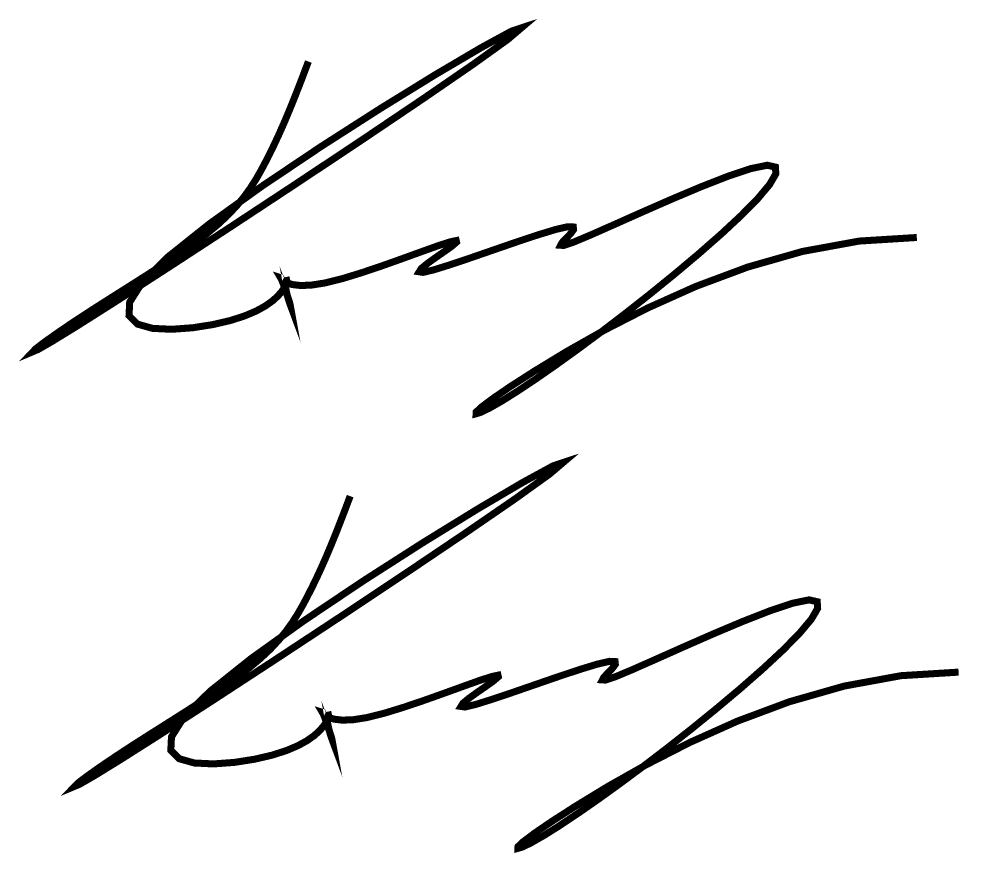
# Model space of a CAD drawing. Header units: millimetres. Extents: x 23457745 to 25202521, y 22218467 to 22861220.
# Drawn here: x 24409788 to 24410861, y 22746396 to 22747344 of the extents above; entities that cross this region are included whole.
import ezdxf

# ---------------------------------------------------------------- set-up
doc = ezdxf.new("R2010")
doc.units = ezdxf.units.MM
doc.layers.add('подпись', color=7, linetype='Continuous', lineweight=25)

# ---------------------------------------------------------------- blocks, each defined once
blk = doc.blocks.new('Косов')
at = {"layer": 'подпись', "color": 5, "lineweight": 30, "const_width": 0.07513148009015776}
blk.add_lwpolyline([(0, 0), (-0.07328898886044044, -0.1937150149605031), (-0.1397563794203052, -0.3641328199355485), (-0.2004995418305953, -0.5143439100787646), (-0.2566158462445856, -0.6474387805438937), (-0.3092026628130498, -0.7665079264847918), (-0.3593573616903996, -0.8746418430550875), (-0.4081773130269539, -0.9749310254086367), (-0.4567598869757603, -1.070465968698954), (-0.506434094245833, -1.16395799083557), (-0.5594555077707355, -1.256601700749684), (-0.6183113410436363, -1.349212530128284), (-0.6854888075556573, -1.442605910658244), (-0.7634751207976933, -1.537597274026666), (-0.8547574942615483, -1.63500205192031), (-0.961823141439254, -1.735635676026163), (-1.087159275821705, -1.840313578031214), (-1.232196190668674, -1.949572188416596), (-1.394136498312946, -2.06283193284105), (-1.569125890850955, -2.179234235757235), (-1.753310060384592, -2.297920521618266), (-1.942834699013019, -2.418032214876803), (-2.133845498833807, -2.538710739985959), (-2.322488151948392, -2.659097521398508), (-2.504908350455707, -2.778333983567336), (-2.674847880744665, -2.893545159917949), (-2.816432906361342, -2.993790519765867), (-2.91138568514566, -3.066113141399114), (-2.941428474932991, -3.097556103105944), (-2.888283533561207, -3.075162483174381), (-2.733673118867273, -2.98597535989245), (-2.459319488689516, -2.817037811548403), (-2.046944900863537, -2.555392916430264), (-1.490260853404379, -2.19603471256903), (-0.8309358050285027, -1.765761076967124), (-0.1226274546318109, -1.29932084636971), (0.5810064988913837, -0.8314628575220695), (1.226308356647905, -0.3969359471695952), (1.75962041974276, -0.03048895205745339), (2.127284989280724, 0.2331292910689626), (2.275644366369534, 0.3591699454646005), (2.169348876885579, 0.3239603392578374), (1.846280945803073, 0.14813246007202), (1.362631022866253, -0.1366055395955073), (0.7745895578216277, -0.4985455072475133), (0.1383470004134324, -0.9059792903869948), (-0.4899061996122782, -1.327198736516607), (-1.053979592510814, -1.730495693139119), (-1.497682728534755, -2.084162007757413), (-1.778595489148529, -2.363301329384626), (-1.909379080644158, -2.570264513074903), (-1.916465040521189, -2.714214215392758), (-1.826284906282808, -2.804313092902703), (-1.665270215426744, -2.849723802169251), (-1.459852505455046, -2.859608999757029), (-1.236463313868398, -2.843131342230322), (-1.021534178167485, -2.80945348615387), (-0.8365743664082856, -2.76655938966951), (-0.683404068875916, -2.71771821722939), (-0.5589212064107869, -2.665020434862754), (-0.4600236998535365, -2.610556508599416), (-0.3836094700441208, -2.556416904468506), (-0.3265764378231779, -2.504692088499723), (-0.2858225240324828, -2.457472526722427), (-0.2582456495113092, -2.416848685166201), (-0.2409497057733461, -2.384538506196805), (-0.2318624670194822, -2.360769837525936), (-0.2291176781220656, -2.345398003201581), (-0.2308490839552633, -2.338278327271723), (-0.2351904293911957, -2.339266133784463), (-0.2402754593051668, -2.348216746787671), (-0.2442379185692971, -2.364985490329559), (-0.2452115520557072, -2.389427688457886), (-0.2418676145284735, -2.420898252668849), (-0.2350274003013055, -2.456750444249906), (-0.2260497135798687, -2.493837111936728), (-0.2162933585684641, -2.529011104464871), (-0.2071171394713929, -2.559125270569893), (-0.1998798604931835, -2.581032458987465), (-0.1959403258383645, -2.59158551845303), (-0.1966573397105549, -2.587637297702145), (-0.2029241089587686, -2.567317067644581), (-0.2137714510074602, -2.533859787885831), (-0.2277645859251152, -2.491776840205716), (-0.2434687337783998, -2.445579606383944), (-0.2594491146376185, -2.399779468200109), (-0.2742709485696651, -2.35888780743403), (-0.2864994556423426, -2.327416005865416), (-0.2946998559259555, -2.309875445273974), (-0.2969990816911832, -2.309120716355551), (-0.2897709140379447, -2.321379245470894), (-0.2689508462667618, -2.341221667896889), (-0.230474371680657, -2.363218618910537), (-0.170276983580834, -2.381940733788497), (-0.08429417527122496, -2.391958647807883), (0.03153855994764854, -2.387842996245467), (0.1812857287720817, -2.364164414378251), (0.3660650047072522, -2.317628573146862), (0.5752067284893201, -2.253481286147348), (0.7950944076617361, -2.179103402639726), (1.012111549766132, -2.101875771883556), (1.21264166234937, -2.029179243138856), (1.383068252950125, -1.968394665665528), (1.509774829115486, -1.926902888723248), (1.579144898385721, -1.912084761572032), (1.583010662750439, -1.928610911074429), (1.534999101974563, -1.970311074503684), (1.454185890268946, -2.028304766736028), (1.359646701844667, -2.093711502647466), (1.270457210912127, -2.157650797114229), (1.205693091681951, -2.211242165012209), (1.184430018363628, -2.24560512121775), (1.225743665168466, -2.251859180606857), (1.342211195730442, -2.224131152077007), (1.520415731369667, -2.168577020612133), (1.740441882831419, -2.094360065217074), (1.982374260862116, -2.010643564897123), (2.226297476203854, -1.926590798657458), (2.452296139603732, -1.851365045503144), (2.640454861804301, -1.794129584439474), (2.770858253551296, -1.764047694471515), (2.830399574328794, -1.767019887128185), (2.833206678580609, -1.795895604034172), (2.800216069490489, -1.840261519337673), (2.752364250240362, -1.889704307187117), (2.71058772401534, -1.933810641730702), (2.695822993998718, -1.962167197116855), (2.729006563373787, -1.964360647494004), (2.831074935323613, -1.929977667010348), (3.015668041441813, -1.852548153736848), (3.267239526957837, -1.74137490143471), (3.562946465513505, -1.609703927787791), (3.879945930748363, -1.470781250479604), (4.195394996301729, -1.337852887194117), (4.486450735814742, -1.224164855614958), (4.730270222926492, -1.142963173425983), (4.904010531278118, -1.107493858310818), (4.990464882817378, -1.127502892461166), (4.994971092719879, -1.198736116099781), (4.928503124469444, -1.313439333957149), (4.802034941550573, -1.463858350763871), (4.62654050744527, -1.642238971250549), (4.412993785638037, -1.840827000147783), (4.172368739612693, -2.051868242186174), (3.915639332853516, -2.267608502096323), (3.65274303159913, -2.481060775397168), (3.38947131310988, -2.688306820762477), (3.130579157403645, -2.886195587654242), (2.880821544496484, -3.071576025534455), (2.644953454405822, -3.241297083865334), (2.4277298671484, -3.392207712108757), (2.233905762739596, -3.521156859727057), (2.06823612119706, -3.624993476182112), (1.935649452800817, -3.700824862479521), (1.841768388879245, -3.746791725798175), (1.792389091022187, -3.761293124860572), (1.79330772082335, -3.742728118389095), (1.850320439871666, -3.68949576510613), (1.969223409760616, -3.599995123734175), (2.155812792080724, -3.472625252995613), (2.415884748423196, -3.305785211612829), (2.752626198529015, -3.100845159682081), (3.158787094745776, -2.871059662794551), (3.624508147569486, -2.632654387915295), (4.139930067496607, -2.401855002009484), (4.695193565022691, -2.194887172042286), (5.280439350646247, -2.02797656497853), (5.885808134861236, -1.917348847783387), (6.50144062816571, -1.879229687421912)], dxfattribs=at)

msp = doc.modelspace()

# ---------------------------------------------------------------- block references
at = {"color": 1, "xscale": 106.48, "yscale": 106.48, "zscale": 106.48}
for p in [(24410117.1888089, 22747295.8233018), (24410164.74440946, 22746801.58930158)]:
    msp.add_blockref('Косов', p, dxfattribs=at)

doc.saveas('drawing.dxf')
